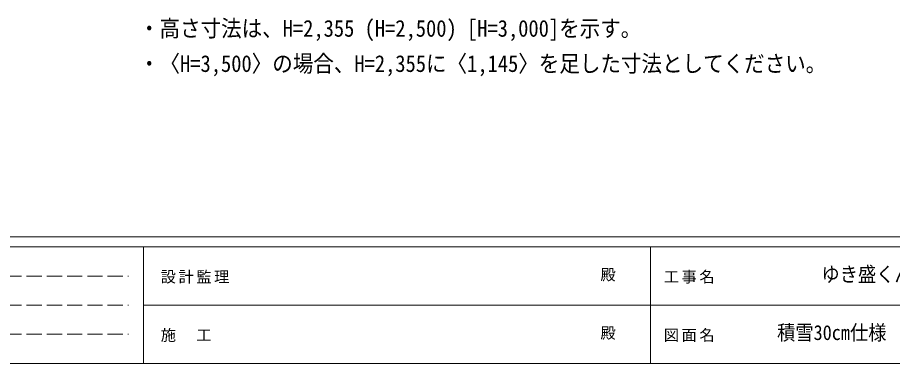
# Model space of a CAD drawing. Units: millimetres at full size, sheet at 1:50; details may follow other scales. Extents: x -14053 to 14053, y -9700 to 9700.
# Drawn here: x -6993 to 1640, y -9700 to -6289 of the extents above; entities that cross this region are included whole.
import ezdxf
from ezdxf.enums import TextEntityAlignment as Align

# ---------------------------------------------------------------- set-up
doc = ezdxf.new("R2010")
doc.units = ezdxf.units.MM
doc.header["$LTSCALE"] = 50
doc.linetypes.add('DASHED3', pattern=[4, 3, -1])
doc.layers.add('0-D_記号', color=7, linetype='Continuous', lineweight=9)
doc.layers.add('F-0_ﾚｲﾔ240', color=7, linetype='Continuous', lineweight=9)
doc.styles.add('ＭＳ ゴシック', font='')
doc.styles.get('ＭＳ ゴシック').set_extended_font_data('MS Gothic')

msp = doc.modelspace()

# ---------------------------------------------------------------- linework, layer by layer
at = {"layer": 'F-0_ﾚｲﾔ240', "color": 5}
for p, q in [((-14053.43, -8450), (13346.57, -8450)), ((-14053.43, -8550), (8901.98, -8550)), ((-5748.03, -8550), (-5748.03, -9700)), ((-748.03, -8550), (-748.03, -9700)), ((-5748.03, -9125), (4501.97, -9125)), ((-14053.43, -9700), (13346.57, -9700))]:
    msp.add_line(p, q, dxfattribs=at)
at = {"layer": 'F-0_ﾚｲﾔ240', "color": 4, "linetype": 'DASHED3', "lineweight": 13}
for p, q in [((-13903.43, -8837.5), (-5898.03, -8837.5)), ((-13903.43, -9125), (-5898.03, -9125)), ((-13903.43, -9412.5), (-5898.03, -9412.5))]:
    msp.add_line(p, q, dxfattribs=at)

# ---------------------------------------------------------------- texts
at = {"layer": '0-D_記号', "style": 'ＭＳ ゴシック', "width": 0.9}
for s, p in [('・高さ寸法は、H=2,355 (H=2,500) [H=3,000]を示す。', (-5793.99, -6527.74)), ('・〈H=3,500〉の場合、H=2,355に〈1,145〉を足した寸法としてください。', (-5793.99, -6875.11))]:
    msp.add_text(s, height=165, dxfattribs=at).set_placement(p, align=Align.BOTTOM_LEFT)
at = {"layer": 'F-0_ﾚｲﾔ240', "style": 'ＭＳ ゴシック'}
for p in [(-1240.88, -8912.5), (-1240.88, -9487.5)]:
    msp.add_text('殿', height=110, dxfattribs=at).set_placement(p, align=Align.BOTTOM_LEFT)
at = {"layer": 'F-0_ﾚｲﾔ240', "style": 'ＭＳ ゴシック', "width": 0.9}
for s, p in [('ゆき盛くんⅢ・耐風くんⅢ Light', (939.47, -8937.5)), ('積雪30cm仕様\u30001台用\u3000奥行延長\u3000柱6本仕様', (501.97, -9512.5))]:
    msp.add_text(s, height=146.6, dxfattribs=at).set_placement(p, align=Align.BOTTOM_LEFT)
at = {"layer": 'F-0_ﾚｲﾔ240', "char_height": 110, "attachment_point": 7, "style": 'ＭＳ ゴシック'}
for s, insert in [('\\T1.17;設計監理', (-5579.15, -8912.5)), ('\\T1.17;工事名', (-616.19, -8912.5)), ('\\T1.17;施\u3000工', (-5579.15, -9487.5)), ('\\T1.17;図面名', (-616.19, -9487.5))]:
    msp.add_mtext(s, dxfattribs=dict(at, insert=insert))

doc.saveas('drawing.dxf')
